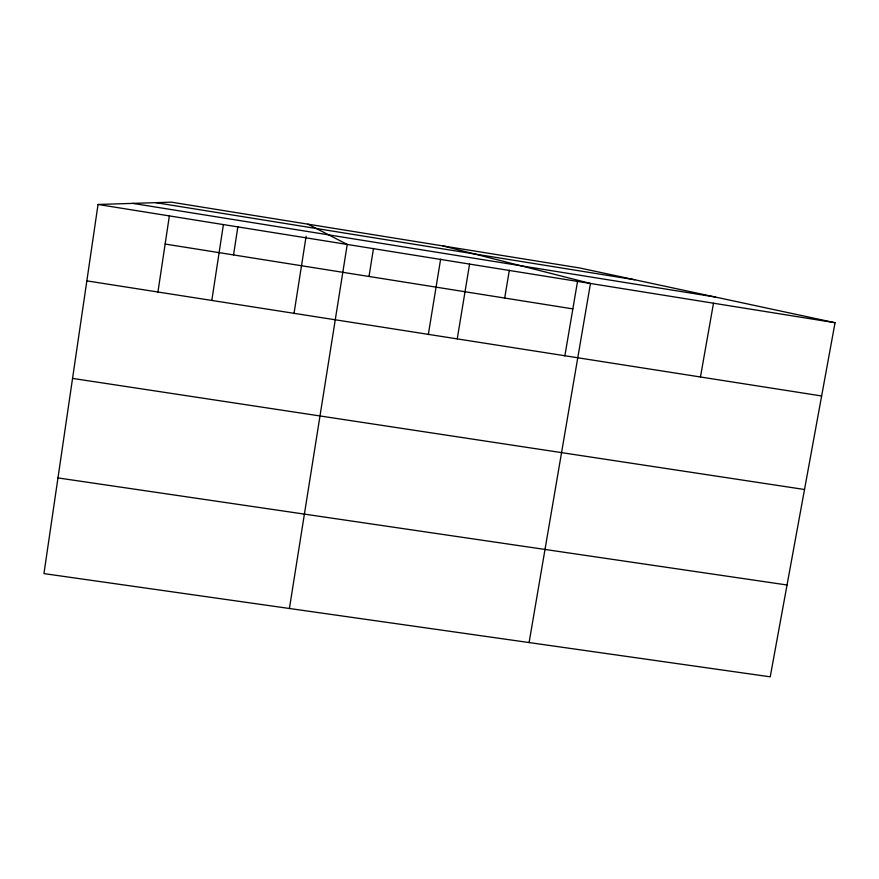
<?xml version="1.0" encoding="UTF-8"?>
<svg xmlns="http://www.w3.org/2000/svg" width="879" height="879" viewBox="0 0 879 879"><rect width="100%" height="100%" fill="white"/><g stroke="black" fill="none" stroke-linecap="round" stroke-linejoin="round"><path stroke-width="1.32" d="M98.041 204.466L43.95 573.602L770.224 676.83L835.05 322.714L579.821 267.985L171.416 202.17L98.041 204.466L835.05 322.714M157.89 292.344L169.394 215.685M211.817 300.442L223.398 224.574M233.55 254.932L237.879 226.672M293.982 313.66L306.123 236.253M289.411 608.488L347.238 244.439L308.013 224.189M369.004 276.478L373.498 248.427M428.315 334.558L440.632 259.206M457.245 338.887L469.584 264.074M504.689 298.058L509.337 270.227M564.845 355.94L577.569 281.181M529.092 642.56L590.468 283.467L442.807 245.9M700.442 376.992L713.506 303.211M57.97 477.923L787.035 584.996M72.55 378.399L804.516 489.504M86.845 280.873L821.634 395.968M165.142 244.054L572.855 308.892M155.847 202.664L634.693 279.753M132.806 203.379L715.176 297.003"/></g></svg>
